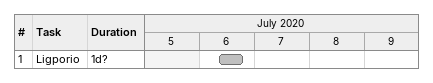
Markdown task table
| ID | Task | Duration | Start | Finish |
|---|---|---|---|---|
| 1 | Ligporio | 1d? | 2020-07-06 | 2020-07-06 |
